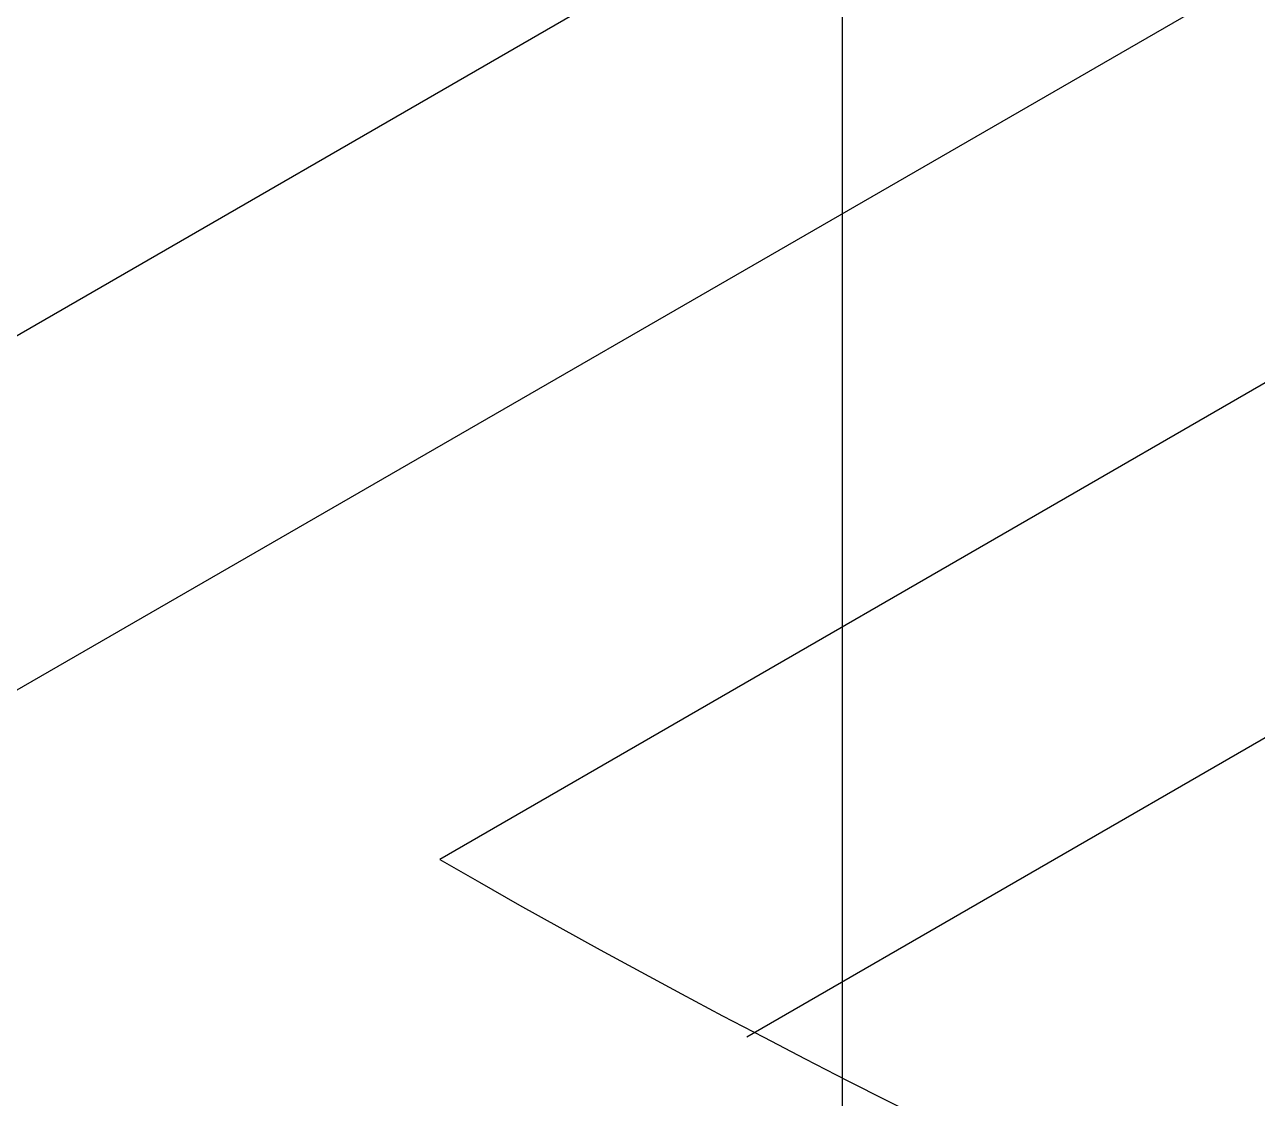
# Model space of a CAD drawing. Header units: millimetres. Extents: x 474.7 to 528.3, y 13.1 to 23.5.
# Drawn here: x 483.2116 to 483.2968, y 14.3273 to 14.4015 of the extents above; entities that cross this region are included whole.
import ezdxf

# ---------------------------------------------------------------- set-up
doc = ezdxf.new("R2010")
doc.units = ezdxf.units.MM
doc.header["$LTSCALE"] = 2.5
doc.layers.add('I-AGUA FRIA', color=5, linetype='Continuous')
doc.layers.add('I-ARQ', color=8, linetype='Continuous')

msp = doc.modelspace()

# ---------------------------------------------------------------- linework, layer by layer
at = {"layer": 'I-AGUA FRIA'}
msp.add_line((483.268101, 14.741186, 12.60067), (483.268101, 13.777583, 12.60067), dxfattribs=at)
at = {"layer": 'I-ARQ', "extrusion": (0, 0.816497, 0.57735)}
for p, q in [((482.762986, 14.121344, 11.936717), (483.618585, 14.615325, 11.238123)), ((482.784199, 14.109097, 11.954037), (483.639799, 14.603077, 11.255443)), ((483.664547, 14.588788, 11.275651), (483.240283, 14.34384, 11.622061)), ((483.261496, 14.331592, 11.639381), (483.685761, 14.576541, 11.292971))]:
    msp.add_line(p, q, dxfattribs=at)
msp.add_arc((-483.664547, 0.783689, 18.421696), 0.6, 45, 135, dxfattribs=at)

doc.saveas('drawing.dxf')
